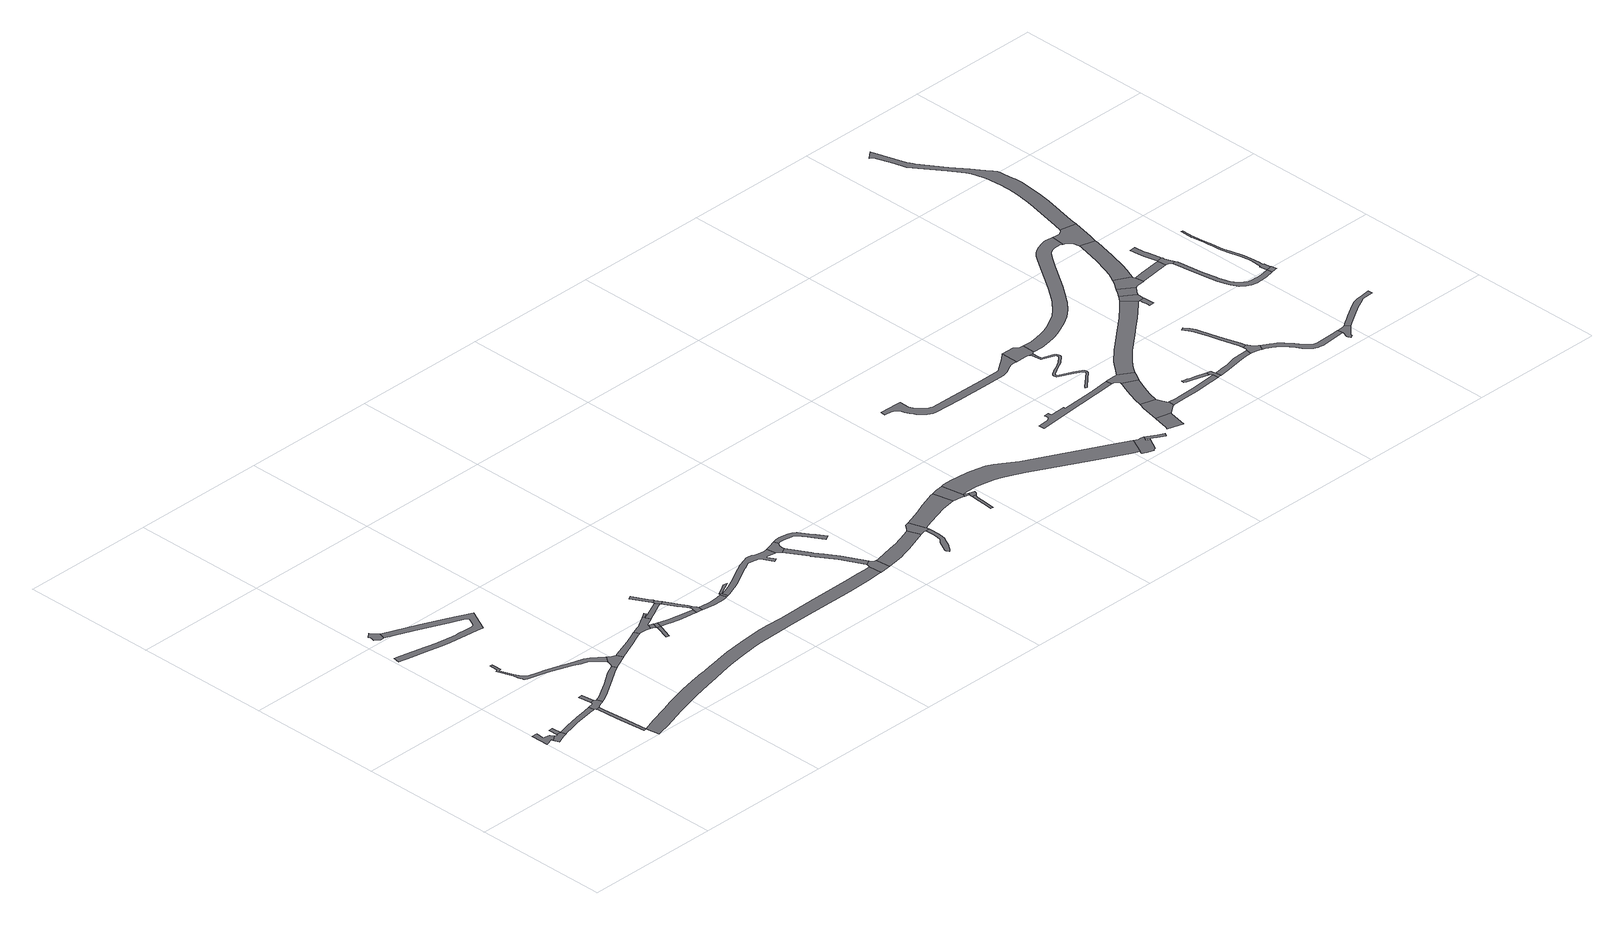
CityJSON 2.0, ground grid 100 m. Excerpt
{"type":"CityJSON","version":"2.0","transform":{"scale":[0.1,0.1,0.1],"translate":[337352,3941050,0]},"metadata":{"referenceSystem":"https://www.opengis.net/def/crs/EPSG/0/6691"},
"CityObjects":{
"road1":{"type":"Road","attributes":{"RoadStructureAttribute.sectionType":"1"},"geometry":[{"type":"MultiSurface","lod":"1","boundaries":[[[0,1,2,3,4,5,6,7,8,9]]]}]},
"road2":{"type":"Road","geometry":[{"type":"MultiSurface","lod":"1","boundaries":[[[10,11,5,4,12,13,14,15,16,17]]]}]},
"road3":{"type":"Road","geometry":[{"type":"MultiSurface","lod":"1","boundaries":[[[16,18,19,17]]]}]},
"road4":{"type":"Road","attributes":{"RoadStructureAttribute.sectionType":"1"},"geometry":[{"type":"MultiSurface","lod":"1","boundaries":[[[20,21,22,23,24,25,16,15,26,27,28,29,30,31,32]]]}]},
"road5":{"type":"Road","attributes":{"RoadStructureAttribute.sectionType":"1"},"geometry":[{"type":"MultiSurface","lod":"1","boundaries":[[[33,34,35,36,37,38,39,40,41]]]}]},
"road6":{"type":"Road","geometry":[{"type":"MultiSurface","lod":"1","boundaries":[[[42,43,44,45,46,20,32,47,36,35,48,49,50,51,52,53,54,55,56,57,58]]]}]},
"road7":{"type":"Road","geometry":[{"type":"MultiSurface","lod":"1","boundaries":[[[57,59,60,58]]]}]},
"road8":{"type":"Road","geometry":[{"type":"MultiSurface","lod":"1","boundaries":[[[61,62,63,64,65,66,67,68,69,70]]]}]},
"road9":{"type":"Road","attributes":{"RoadStructureAttribute.sectionType":"1"},"geometry":[{"type":"MultiSurface","lod":"1","boundaries":[[[71,72,73,74,75,76,77,78,79,80,81,82,83,63,62,84,85,86,87,88,89,90,91,92,93,94,95,96,97,98,99,100,101]]]}]},
"road10":{"type":"Road","attributes":{"RoadStructureAttribute.sectionType":"1"},"geometry":[{"type":"MultiSurface","lod":"1","boundaries":[[[53,102,103,104,105,106,107,108,109,110,111,112,113,54]]]}]},
"road11":{"type":"Road","attributes":{"RoadStructureAttribute.sectionType":"1"},"geometry":[{"type":"MultiSurface","lod":"1","boundaries":[[[114,115,116,117,118,119,120,121,122,123,124,125,126,127,128,129,130,131,132,133,134,135,136,137,138,139,140,141,142,143,144,145,146,147,148,149,150]]]}]},
"road12":{"type":"Road","geometry":[{"type":"MultiSurface","lod":"1","boundaries":[[[151,152,153,150,149,154,155,156,108,107,157,158,159]]]}]},
"road13":{"type":"Road","attributes":{"RoadStructureAttribute.sectionType":"1"},"geometry":[{"type":"MultiSurface","lod":"1","boundaries":[[[158,160,161,162,163,164,165,166,167,168,169,159]]]}]},
"road14":{"type":"Road","geometry":[{"type":"MultiSurface","lod":"1","boundaries":[[[170,171,172,173,174,175]]]}]},
"road15":{"type":"Road","geometry":[{"type":"MultiSurface","lod":"1","boundaries":[[[176,177,178,179,180,181,164,163,182,183,184,185,186,187,188,189,190,191,192,193]]]}]},
"road16":{"type":"Road","attributes":{"RoadStructureAttribute.sectionType":"1"},"geometry":[{"type":"MultiSurface","lod":"1","boundaries":[[[185,194,195,196,197,186]]]}]},
"road17":{"type":"Road","geometry":[{"type":"MultiSurface","lod":"1","boundaries":[[[174,198,199,200,201,196,195,175]]]}]},
"road18":{"type":"Road","attributes":{"function":"2","RoadStructureAttribute.sectionType":"1"},"geometry":[{"type":"MultiSurface","lod":"1","boundaries":[[[202,203,204,205,206,207,208,209,210,211,212,213,214,215,216,217,218,219,220,221,222,223,224,225,226,227,228,229,230,231,232,233,234,235,236,237,238,239,240,241,242,243,244,245,246,247,248,249,41]]]}]},
"road19":{"type":"Road","geometry":[{"type":"MultiSurface","lod":"1","boundaries":[[[250,251,252,253,254,176,193]]]}]},
"road20":{"type":"Road","attributes":{"RoadStructureAttribute.sectionType":"1"},"geometry":[{"type":"MultiSurface","lod":"1","boundaries":[[[255,256,257,258,191,190,259,260,261,262,263]]]}]},
"road21":{"type":"Road","attributes":{"RoadStructureAttribute.sectionType":"1"},"geometry":[{"type":"MultiSurface","lod":"1","boundaries":[[[264,265,266,267,268,199,198,269,270,271,272,273,274]]]}]},
"road22":{"type":"Road","geometry":[{"type":"MultiSurface","lod":"1","boundaries":[[[275,276,277,278,279,280,281]]]}]},
"road23":{"type":"Road","geometry":[{"type":"MultiSurface","lod":"1","boundaries":[[[282,263,262,283,284,285,286,275,281]]]}]},
"road24":{"type":"Road","attributes":{"RoadStructureAttribute.sectionType":"1"},"geometry":[{"type":"MultiSurface","lod":"1","boundaries":[[[287,288,289,290,291,292,285,284,293,294,295,296,297]]]}]},
"road25":{"type":"Road","geometry":[{"type":"MultiSurface","lod":"1","boundaries":[[[298,299,274,273,300,301,302,303,304,287,297]]]}]},
"road26":{"type":"Road","attributes":{"RoadStructureAttribute.sectionType":"1"},"geometry":[{"type":"MultiSurface","lod":"1","boundaries":[[[305,306,307,308,302,301,309,310,311,312]]]}]},
"road27":{"type":"Road","geometry":[{"type":"MultiSurface","lod":"1","boundaries":[[[313,314,315,316,317,318,319,305,312]]]}]},
"road28":{"type":"Road","attributes":{"RoadStructureAttribute.sectionType":"1"},"geometry":[{"type":"MultiSurface","lod":"1","boundaries":[[[316,320,321,322,323,324,317]]]}]},
"road29":{"type":"Road","attributes":{"RoadStructureAttribute.sectionType":"1"},"geometry":[{"type":"MultiSurface","lod":"1","boundaries":[[[325,326,327,328,329,330,331,332,333,334,335,336,337,338,339,340,314,313,341,342,343,344,345,346,347,348,349,350,351,352,353,354,355,356,357,358,359,360]]]}]},
"road30":{"type":"Road","geometry":[{"type":"MultiSurface","lod":"1","boundaries":[[[361,362,363,360,359,364,365,366,367,368,369,370,371,372]]]}]},
"road31":{"type":"Road","attributes":{"RoadStructureAttribute.sectionType":"1"},"geometry":[{"type":"MultiSurface","lod":"1","boundaries":[[[373,374,375,376,377,367,366,378,379,380,381,382]]]}]},
"road32":{"type":"Road","geometry":[{"type":"MultiSurface","lod":"1","boundaries":[[[381,383,384,224,223,385,386,387,388,389,390,382]]]}]},
"road33":{"type":"Road","attributes":{"RoadStructureAttribute.sectionType":"1"},"geometry":[{"type":"MultiSurface","lod":"1","boundaries":[[[391,392,393,394,395,396,397,398,399,400,401,402,403,404,405,406,407,372,371]]]}]},
"road34":{"type":"Road","attributes":{"function":"2","RoadStructureAttribute.sectionType":"1"},"geometry":[{"type":"MultiSurface","lod":"1","boundaries":[[[408,409,410,411,412,413,414,387,386,415,416,417,418,419,420]]]}]},
"road35":{"type":"Road","attributes":{"RoadStructureAttribute.sectionType":"1"},"geometry":[{"type":"MultiSurface","lod":"1","boundaries":[[[421,422,423,424,425,426,427,428,429,430,431,432,433,434,435,436,437,438]]]}]},
"road36":{"type":"Road","geometry":[{"type":"MultiSurface","lod":"1","boundaries":[[[437,439,440,441,442,443,420,419,444,445,438]]]}]},
"road37":{"type":"Road","attributes":{"function":"2","RoadStructureAttribute.sectionType":"1"},"geometry":[{"type":"MultiSurface","lod":"1","boundaries":[[[446,447,448,449,441,440,450,451,452,453,454]]]}]},
"road38":{"type":"Road","geometry":[{"type":"MultiSurface","lod":"1","boundaries":[[[455,456,457,454,453,458,459,460]]]}]},
"road39":{"type":"Road","attributes":{"RoadStructureAttribute.sectionType":"1"},"geometry":[{"type":"MultiSurface","lod":"1","boundaries":[[[461,462,463,464,465,466,467,468,469,470]]]}]},
"road40":{"type":"Road","attributes":{"function":"2","RoadStructureAttribute.sectionType":"1"},"geometry":[{"type":"MultiSurface","lod":"1","boundaries":[[[460,471,472,473,474,455]]]}]},
"road41":{"type":"Road","geometry":[{"type":"MultiSurface","lod":"1","boundaries":[[[473,472,461,470,475,476]]]}]},
"road42":{"type":"Road","attributes":{"function":"2","RoadStructureAttribute.sectionType":"1"},"geometry":[{"type":"MultiSurface","lod":"1","boundaries":[[[477,478,479,480,481,482,483,484,485,486,487,488,489,490,491,492,493,494,495,496,497,498,456,455]]]}]},
"road43":{"type":"Road","geometry":[{"type":"MultiSurface","lod":"1","boundaries":[[[499,500,501,502,503,504,505,506,507,508,509,510,511,512,513,488,487,514,515,516]]]}]},
"road44":{"type":"Road","attributes":{"RoadStructureAttribute.sectionType":"1"},"geometry":[{"type":"MultiSurface","lod":"1","boundaries":[[[517,518,519,520,521,522,523,524,525,526,527,528,529,530,531,532,533,534,535,536,537,538,539,540,541,542,543,544,545,546,547,548,549,550,551,552,553,554,555]]]}]},
"road45":{"type":"Road","geometry":[{"type":"MultiSurface","lod":"1","boundaries":[[[556,511,510,557,558,559,560]]]}]},
"road46":{"type":"Road","attributes":{"RoadStructureAttribute.sectionType":"1"},"geometry":[{"type":"MultiSurface","lod":"1","boundaries":[[[561,562,563,564,565,566,567,568,569,570,571,572,573,574,575,576,577,578,579]]]}]},
"road47":{"type":"Road","attributes":{"RoadStructureAttribute.sectionType":"1"},"geometry":[{"type":"MultiSurface","lod":"1","boundaries":[[[580,581,582,583,584,585,586,587]]]}]},
"road48":{"type":"Road","geometry":[{"type":"MultiSurface","lod":"1","boundaries":[[[588,587,586,589,590,591,592,593,594,595,596]]]}]},
"road49":{"type":"Road","attributes":{"RoadStructureAttribute.sectionType":"1"},"geometry":[{"type":"MultiSurface","lod":"1","boundaries":[[[597,598,599,600,601,596,595,602,603,604]]]}]},
"road50":{"type":"Road","attributes":{"RoadStructureAttribute.sectionType":"1"},"geometry":[{"type":"MultiSurface","lod":"1","boundaries":[[[605,606,607,608,609,610,611,612,613,614,615,616,617,618,619,620,621,622,623,624,625,626,627,628,629,630,631,632,633,634,635,636,637,638,639,640,641,642,643,644,645,646,647,648,649,650,651,652,653,654,655,656,657,658,659]]]}]},
"road51":{"type":"Road","geometry":[{"type":"MultiSurface","lod":"1","boundaries":[[[660,661,662,663,664,555,554,665,666,605,659,667,668]]]}]},
"road52":{"type":"Road","geometry":[{"type":"MultiSurface","lod":"1","boundaries":[[[578,669,670,671,672,597,604,673,674,675,676,677,678,679,579]]]}]},
"road53":{"type":"Road","attributes":{"RoadStructureAttribute.sectionType":"1"},"geometry":[{"type":"MultiSurface","lod":"1","boundaries":[[[680,681,682,683,593,592,684,685,686,687]]]}]},
"road54":{"type":"Road","attributes":{"RoadStructureAttribute.sectionType":"1"},"geometry":[{"type":"MultiSurface","lod":"1","boundaries":[[[688,689,690,691,692,693,694,695,696,697,698,699,700]]]}]},
"road55":{"type":"Road","geometry":[{"type":"MultiSurface","lod":"1","boundaries":[[[701,702,703,704,688,700,705,706,680,687,707,708]]]}]},
"road56":{"type":"Road","attributes":{"RoadStructureAttribute.sectionType":"1"},"geometry":[{"type":"MultiSurface","lod":"1","boundaries":[[[709,710,711,712,713,714,715,716,717,718,719,720,721,722,723,724,725,726,727,676,675]]]}]},
"road57":{"type":"Road","attributes":{"RoadStructureAttribute.sectionType":"1"},"geometry":[{"type":"MultiSurface","lod":"1","boundaries":[[[728,729,730,731,732,733,734,735,736,737,738,701,708]]]}]},
"road58":{"type":"Road","attributes":{"RoadStructureAttribute.sectionType":"1"},"geometry":[{"type":"MultiSurface","lod":"1","boundaries":[[[739,740,741,742,743,744,745,746,747,748,749,750,751,752,753,754,755,756,757,758,759,760,761,660,668,762,763,764,765,766,767,768,769,770,771,772,773,774,775,776,777,778,779,780,781,782,783,784]]]}]},
"road59":{"type":"Road","attributes":{"RoadStructureAttribute.sectionType":"1"},"geometry":[{"type":"MultiSurface","lod":"1","boundaries":[[[785,786,787,788,789,790,791,792,793,794,795,796,797,798]]]}]},
"road60":{"type":"Road","geometry":[{"type":"MultiSurface","lod":"1","boundaries":[[[799,800,801,802,803,804,805,806,785,798,807,808,733,732]]]}]},
"road61":{"type":"Road","geometry":[{"type":"MultiSurface","lod":"1","boundaries":[[[809,810,811,718,717,812,813,814,815,816]]]}]},
"road62":{"type":"Road","geometry":[{"type":"MultiSurface","lod":"1","boundaries":[[[812,817,818,819,820,821,813]]]}]},
"road63":{"type":"Road","attributes":{"RoadStructureAttribute.sectionType":"1"},"geometry":[{"type":"MultiSurface","lod":"1","boundaries":[[[822,823,824,825,826,809,816]]]}]},
"road64":{"type":"Road","attributes":{"RoadStructureAttribute.sectionType":"1"},"geometry":[{"type":"MultiSurface","lod":"1","boundaries":[[[827,828,829,830,831,832,833,834,835,836,837,838,839,840,841,803,802,842,843,844,845,846,847,848,849,850,851,852,853,854,855,856,857]]]}]},
"road65":{"type":"Road","geometry":[{"type":"MultiSurface","lod":"1","boundaries":[[[858,859,824,823,860,861,862,863,864,865,866]]]}]},
"road66":{"type":"Road","attributes":{"RoadStructureAttribute.sectionType":"1"},"geometry":[{"type":"MultiSurface","lod":"1","boundaries":[[[867,868,869,870,858,866,871,872,873,874,875,876]]]}]},
"road67":{"type":"Road","geometry":[{"type":"MultiSurface","lod":"1","boundaries":[[[877,878,879,880,881,882,883,884,885,886,887,888,889,827,857]]]}]},
"road68":{"type":"Road","attributes":{"RoadStructureAttribute.sectionType":"1"},"geometry":[{"type":"MultiSurface","lod":"1","boundaries":[[[890,891,892,863,862,893,894]]]}]},
"road69":{"type":"Road","geometry":[{"type":"MultiSurface","lod":"1","boundaries":[[[875,895,896,897,898,899,900,901,739,784,902,903,904,905,876]]]}]},
"road70":{"type":"Road","geometry":[{"type":"MultiSurface","lod":"1","boundaries":[[[906,907,908,909,910,911,912,913,914,915,916,890,894]]]}]},
"road71":{"type":"Road","attributes":{"RoadStructureAttribute.sectionType":"1"},"geometry":[{"type":"MultiSurface","lod":"1","boundaries":[[[915,917,918,919,920,921,922,923,916]]]}]},
"road72":{"type":"Road","attributes":{"RoadStructureAttribute.sectionType":"1"},"geometry":[{"type":"MultiSurface","lod":"1","boundaries":[[[924,925,926,927,928,929,930,931,932,933,934,887,886,935,936,937,938,939,940,941,942,943]]]}]},
"road73":{"type":"Road","attributes":{"RoadStructureAttribute.sectionType":"1"},"geometry":[{"type":"MultiSurface","lod":"1","boundaries":[[[944,945,946,947,948,949,950,951,952,953,954,955,956,957,958,959,960,961,909,908,962,963,964,965,966,967,968,969,970,971,972,973,974,975,976,977,978]]]}]},
"road74":{"type":"Road","attributes":{"RoadStructureAttribute.sectionType":"1"},"geometry":[{"type":"MultiSurface","lod":"1","boundaries":[[[896,979,980,981,982,983,984,985,986,987,988,989,990,991,992,993,994,995,996,997,998,999,1000,1001,1002,1003,1004,1005,1006,1007,1008,1009,1010,1011,1012,1013,1014,1015,1016,1017,897]]]}]},
"road75":{"type":"Road","geometry":[{"type":"MultiSurface","lod":"1","boundaries":[[[1018,1019,978,977,1020,1021,1022]]]}]},
"road76":{"type":"Road","attributes":{"RoadStructureAttribute.sectionType":"1"},"geometry":[{"type":"MultiSurface","lod":"1","boundaries":[[[1019,1023,1024,1025,1026,1027,1028,1029,1030,1031,1032,1033,1034,1035,1036,1037,1038,1039,1040,1041,1042,1043,1044,1045,1046,1047,1048,1049,1050,1051,1052,1053,1054,1055,1056,1057,1058,1059,1060,978]]]}]}
},
"vertices":[
[7,556,0],[4,422,0],[25,430,0],[65,445,0],[66,428,0],[108,460,0],[90,482,0],[43,493,0],[46,552,0],[46,556,0],
[128,451,0],[118,447,0],[80,387,0],[83,388,0],[137,409,0],[178,423,0],[165,461,0],[128,460,0],
[161,530,0],[127,525,0],
[493,533,0],[453,525,0],[449,524,0],[358,506,0],[305,496,0],[245,482,0],[185,426,0],[253,442,0],[314,458,0],[459,484,0],[489,490,0],[496,490,0],[502,491,0],
[559,259,0],[543,454,0],[540,484,0],[515,482,0],[516,475,0],[529,319,0],[535,256,0],[549,94,0],[573,100,0],
[544,557,0],[542,548,0],[537,543,0],[527,541,0],[507,536,0],[511,489,0],[545,492,0],[554,499,0],[568,503,0],[575,506,0],[590,511,0],[608,520,0],[590,558,0],[583,558,0],[577,561,0],[575,567,0],[543,564,0],
[562,664,0],[532,661,0],
[151,2020,0],[157,2021,0],[175,2073,0],[160,2084,0],[128,2123,0],[94,2095,0],[100,2081,0],[101,2067,0],[94,2049,0],[129,2020,0],
[24,1759,0],[67,1750,0],[89,1746,0],[257,1712,0],[353,1693,0],[419,1684,0],[588,1663,0],[634,1657,0],[681,1651,0],[766,1817,0],[602,1892,0],[418,1969,0],[191,2064,0],[226,1995,0],[387,1925,0],[572,1845,0],[677,1803,0],[691,1783,0],[675,1747,0],[659,1719,0],[637,1712,0],[587,1716,0],[524,1719,0],[512,1720,0],[506,1720,0],[428,1729,0],[362,1740,0],[355,1742,0],[269,1759,0],[85,1798,0],[34,1808,0],
[641,535,0],[696,567,0],[774,615,0],[884,690,0],[924,715,0],[948,727,0],[932,760,0],[864,726,0],[862,725,0],[752,650,0],[682,607,0],[631,575,0],
[906,925,0],[870,946,0],[778,973,0],[694,1002,0],[661,1014,0],[602,1033,0],[560,1043,0],[494,1060,0],[477,1071,0],[464,1082,0],[457,1091,0],[448,1107,0],[432,1144,0],[399,1235,0],[419,1238,0],[419,1289,0],[418,1315,0],[400,1315,0],[400,1292,0],[399,1250,0],[379,1242,0],[415,1138,0],[419,1126,0],[426,1090,0],[429,1075,0],[435,1061,0],[438,1055,0],[444,1047,0],[457,1040,0],[596,1003,0],[722,962,0],[772,942,0],[820,920,0],[865,904,0],[885,889,0],[951,813,0],[989,864,0],
[1030,832,0],[1020,840,0],[990,863,0],[954,805,0],[952,795,0],[945,779,0],[969,738,0],[1067,783,0],[1045,830,0],
[1075,786,0],[1213,848,0],[1289,882,0],[1329,898,0],[1314,936,0],[1305,932,0],[1278,921,0],[1221,897,0],[1200,888,0],[1062,836,0],
[1454,858,0],[1419,754,0],[1439,747,0],[1475,847,0],[1480,860,0],[1455,869,0],
[1474,1018,0],[1472,1016,0],[1466,1013,0],[1398,972,0],[1377,962,0],[1363,956,0],[1355,901,0],[1378,901,0],[1400,896,0],[1420,889,0],[1434,927,0],[1433,931,0],[1455,944,0],[1473,953,0],[1500,967,0],[1483,1001,0],[1480,1003,0],[1481,1006,0],
[1431,885,0],[1453,876,0],[1468,914,0],[1445,923,0],
[1482,864,0],[1494,904,0],[1493,905,0],[1470,913,0],
[588,2,0],[612,8,0],[693,28,0],[876,86,0],[901,94,0],[1039,133,0],[1074,143,0],[1211,175,0],[1303,197,0],[1387,215,0],[1480,235,0],[1580,253,0],[1718,271,0],[1794,278,0],[1952,281,0],[2107,285,0],[2278,286,0],[2610,289,0],[2678,289,0],[2799,295,0],[2891,301,0],[2905,302,0],[2894,401,0],[2878,398,0],[2852,397,0],[2790,395,0],[2676,395,0],[2571,393,0],[2354,389,0],[2109,385,0],[2088,384,0],[1961,389,0],[1896,385,0],[1797,379,0],[1703,370,0],[1565,355,0],[1463,333,0],[1419,326,0],[1367,317,0],[1310,306,0],[1280,301,0],[1173,280,0],[1059,252,0],[1001,237,0],[901,208,0],[819,181,0],[673,135,0],[600,109,0],
[1486,1009,0],[1505,1019,0],[1519,1026,0],[1512,1043,0],[1491,1029,0],
[1638,1074,0],[1524,1019,0],[1512,1014,0],[1493,1005,0],[1534,983,0],[1547,990,0],[1633,1033,0],[1660,1046,0],[1643,1076,0],
[1718,856,0],[1699,860,0],[1644,870,0],[1573,883,0],[1528,894,0],[1517,855,0],[1564,843,0],[1637,829,0],[1745,813,0],[1755,812,0],[1761,851,0],
[1668,1102,0],[1664,1109,0],[1647,1139,0],[1591,1240,0],[1567,1228,0],[1641,1094,0],[1644,1089,0],
[1645,1082,0],[1664,1047,0],[1668,1043,0],[1693,1056,0],[1690,1062,0],
[1784,885,0],[1772,910,0],[1762,930,0],[1760,934,0],[1749,954,0],[1731,987,0],[1721,950,0],[1730,935,0],[1739,919,0],[1741,915,0],[1763,875,0],
[1767,859,0],[1765,854,0],[1780,809,0],[1801,806,0],[1806,845,0],[1801,850,0],[1798,856,0],
[2005,849,0],[1950,838,0],[1896,834,0],[1841,838,0],[1893,794,0],[1953,792,0],[1991,796,0],[2017,802,0],
[2032,806,0],[2022,845,0],[2019,845,0],[2020,849,0],[2013,864,0],[2008,861,0],[2008,851,0],
[2040,859,0],[2081,882,0],[2128,907,0],[2101,915,0],[2077,900,0],
[2559,1000,0],[2536,1002,0],[2499,1009,0],[2490,1013,0],[2470,1023,0],[2451,1029,0],[2422,1028,0],[2389,1018,0],[2338,998,0],[2244,949,0],[2193,920,0],[2160,902,0],[2104,875,0],[2054,857,0],[2042,852,0],[2027,846,0],[2055,812,0],[2123,839,0],[2130,842,0],[2144,849,0],[2181,867,0],[2268,914,0],[2274,917,0],[2309,937,0],[2350,958,0],[2384,975,0],[2396,977,0],[2473,963,0],[2480,957,0],[2522,872,0],[2547,883,0],[2521,941,0],[2523,945,0],[2528,946,0],[2596,934,0],[2586,1004,0],
[2665,1031,0],[2628,1017,0],[2589,1004,0],[2612,927,0],[2624,916,0],[2629,909,0],[2672,935,0],[2667,953,0],[2670,971,0],[2677,989,0],[2689,1000,0],[2679,1035,0],
[2856,618,0],[2800,709,0],[2763,767,0],[2757,778,0],[2680,918,0],[2722,753,0],[2723,751,0],[2823,599,0],[2904,430,0],[2942,449,0],
[2903,416,0],[2900,405,0],[2975,310,0],[2991,312,0],[2978,418,0],[2968,420,0],[2955,428,0],[2947,438,0],
[2706,1007,0],[2737,1005,0],[2799,993,0],[2817,987,0],[2830,979,0],[2867,919,0],[2892,878,0],[2930,815,0],[2965,835,0],[2924,901,0],[2901,940,0],[2856,1005,0],[2833,1023,0],[2807,1033,0],[2777,1039,0],[2738,1042,0],[2702,1041,0],
[3346,514,0],[3319,505,0],[3203,467,0],[3186,463,0],[3179,461,0],[3082,439,0],[2995,420,0],[3044,319,0],[3121,334,0],[3151,343,0],[3220,365,0],[3393,425,0],[3360,521,0],
[3446,363,0],[3441,326,0],[3434,299,0],[3413,276,0],[3369,194,0],[3366,187,0],[3367,181,0],[3370,174,0],[3379,160,0],[3398,178,0],[3429,225,0],[3449,258,0],[3463,289,0],[3471,320,0],[3476,361,0],[3475,411,0],[3472,434,0],[3443,430,0],
[3470,454,0],[3469,458,0],[3428,578,0],[3397,567,0],[3373,536,0],[3433,439,0],[3440,438,0],
[3756,697,0],[3684,673,0],[3636,654,0],[3562,625,0],[3540,483,0],[3700,532,0],[3763,547,0],[3813,553,0],[3777,702,0],
[3907,561,0],[3879,723,0],[3824,714,0],[3840,551,0],[3873,543,0],[3901,537,0],
[3932,502,0],[3932,501,0],[3929,475,0],[3922,394,0],[3914,321,0],[3934,319,0],[3942,392,0],[3949,473,0],[3954,488,0],[3962,499,0],
[3929,530,0],[3934,528,0],[3940,547,0],[3939,547,0],
[3979,512,0],[3986,532,0],
[3960,564,0],[4027,563,0],[4103,551,0],[4161,537,0],[4209,522,0],[4265,502,0],[4366,454,0],[4467,402,0],[4796,229,0],[4991,130,0],[5046,104,0],[5109,228,0],[4992,288,0],[4434,571,0],[4361,617,0],[4291,666,0],[4241,687,0],[4181,701,0],[4110,718,0],[4040,726,0],[3970,730,0],[3906,728,0],
[5067,69,0],[5069,71,0],[5071,69,0],[5116,52,0],[5120,58,0],[5127,62,0],[5132,62,0],[5137,61,0],[5190,156,0],[5162,172,0],[5167,179,0],[5167,180,0],[5182,207,0],[5161,209,0],[5141,212,0],[5044,97,0],[5041,90,0],[5038,82,0],
[5195,1480,0],[5101,1413,0],[5080,1399,0],[4924,1398,0],[4675,1400,0],[4499,1403,0],[4481,1408,0],[4472,1414,0],[4429,1446,0],[4409,1469,0],[4390,1499,0],[4387,1515,0],[4389,1588,0],[4359,1588,0],[4220,1593,0],[4217,1557,0],[4268,1552,0],[4282,1548,0],[4297,1537,0],[4311,1522,0],[4320,1507,0],[4327,1487,0],[4339,1457,0],[4352,1430,0],[4360,1417,0],[4377,1397,0],[4411,1369,0],[4443,1351,0],[4471,1345,0],[4674,1340,0],[4924,1338,0],[5070,1339,0],[5107,1348,0],[5132,1360,0],[5166,1380,0],[5188,1387,0],[5216,1389,0],[5237,1389,0],[5237,1517,0],
[5263,161,0],[5232,145,0],[5238,141,0],[5290,112,0],[5305,138,0],
[5338,811,0],[5320,810,0],[5071,794,0],[5070,807,0],[4970,800,0],[4955,799,0],[4954,808,0],[4952,829,0],[4918,827,0],[4919,805,0],[4919,796,0],[4911,789,0],[4895,776,0],[4809,768,0],[4813,727,0],[5177,756,0],[5319,767,0],[5479,781,0],[5474,826,0],
[5367,217,0],[5360,188,0],[5352,164,0],[5467,132,0],[5474,164,0],[5497,266,0],[5502,276,0],[5387,303,0],
[5419,438,0],[5557,319,0],[5568,328,0],[5575,329,0],[5579,329,0],[5580,375,0],[5573,375,0],[5543,454,0],[5432,485,0],
[5525,743,0],[5516,723,0],[5499,683,0],[5471,610,0],[5447,540,0],[5565,534,0],[5603,630,0],[5632,691,0],
[5349,1382,0],[5356,1372,0],[5361,1337,0],[5364,1305,0],[5369,1298,0],[5377,1294,0],[5457,1264,0],[5465,1259,0],[5467,1253,0],[5466,1245,0],[5461,1235,0],[5416,1195,0],[5394,1182,0],[5361,1164,0],[5337,1151,0],[5298,1129,0],[5290,1118,0],[5286,1106,0],[5286,1095,0],[5292,1087,0],[5397,1038,0],[5448,1010,0],[5454,1004,0],[5457,995,0],[5453,985,0],[5333,880,0],[5326,868,0],[5340,862,0],[5345,870,0],[5467,979,0],[5473,992,0],[5471,1002,0],[5467,1012,0],[5456,1022,0],[5403,1051,0],[5308,1095,0],[5303,1097,0],[5302,1104,0],[5303,1111,0],[5308,1117,0],[5344,1138,0],[5390,1163,0],[5402,1169,0],[5425,1183,0],[5478,1230,0],[5483,1243,0],[5482,1256,0],[5477,1269,0],[5464,1278,0],[5384,1308,0],[5379,1310,0],[5377,1317,0],[5376,1338,0],[5376,1370,0],[5377,1380,0],
[5397,1485,0],[5372,1490,0],[5354,1498,0],[5344,1508,0],[5339,1517,0],[5317,1389,0],[5339,1387,0],[5381,1387,0],[5395,1391,0],
[5493,779,0],[5506,774,0],[5517,766,0],[5526,755,0],[5635,697,0],[5664,752,0],[5675,769,0],[5574,832,0],[5568,830,0],[5550,829,0],[5480,827,0],
[6000,393,0],[5797,376,0],[5657,373,0],[5653,373,0],[5695,332,0],[5799,335,0],[5864,341,0],[6004,353,0],
[5991,440,0],[5985,442,0],[5920,459,0],[5871,472,0],[5852,477,0],[5836,481,0],[5813,487,0],[5808,466,0],[5822,461,0],[5827,459,0],[5861,450,0],[5915,436,0],[5985,414,0],
[6028,398,0],[6023,402,0],[6019,430,0],[6015,435,0],[5994,408,0],[5999,401,0],[6021,354,0],[6033,356,0],
[5695,801,0],[5722,834,0],[5758,876,0],[5839,952,0],[5984,1074,0],[6050,1129,0],[6130,1195,0],[6246,1300,0],[6276,1328,0],[6193,1412,0],[6133,1354,0],[6054,1281,0],[5910,1162,0],[5881,1137,0],[5762,1038,0],[5671,952,0],[5634,908,0],[5604,871,0],[5584,845,0],
[6116,365,0],[6235,389,0],[6299,397,0],[6342,397,0],[6345,397,0],[6351,441,0],[6291,440,0],[6227,432,0],[6152,415,0],[6106,408,0],[6038,399,0],
[6423,2231,0],[6388,2235,0],[6367,2236,0],[6350,2235,0],[6322,2229,0],[6281,2214,0],[6251,2199,0],[6222,2180,0],[6196,2153,0],[6169,2113,0],[6099,2008,0],[5985,1842,0],[5917,1747,0],[5907,1734,0],[5886,1707,0],[5828,1645,0],[5776,1600,0],[5722,1568,0],[5660,1537,0],[5613,1518,0],[5579,1507,0],[5526,1493,0],[5465,1484,0],[5471,1391,0],[5544,1402,0],[5606,1417,0],[5646,1431,0],[5698,1452,0],[5767,1486,0],[5830,1524,0],[5893,1578,0],[5956,1646,0],[5960,1652,0],[5992,1691,0],[6061,1789,0],[6174,1956,0],[6199,1995,0],[6243,2054,0],[6268,2089,0],[6282,2106,0],[6303,2121,0],[6319,2129,0],[6339,2134,0],[6368,2137,0],[6392,2136,0],[6412,2128,0],
[6394,491,0],[6383,528,0],[6350,650,0],[6327,732,0],[6297,838,0],[6278,876,0],[6254,913,0],[6231,899,0],[6255,862,0],[6272,828,0],[6302,719,0],[6322,647,0],[6354,518,0],[6360,481,0],
[6381,392,0],[6414,387,0],[6417,387,0],[6429,381,0],[6447,421,0],[6444,425,0],[6419,448,0],[6397,482,0],[6361,461,0],[6357,448,0],
[6231,1457,0],[6216,1436,0],[6195,1415,0],[6285,1327,0],[6328,1330,0],[6328,1333,0],[6326,1369,0],[6331,1387,0],
[6289,1319,0],[6290,1296,0],[6292,1272,0],[6293,1243,0],[6333,1246,0],
[6347,1412,0],[6379,1449,0],[6276,1522,0],[6267,1508,0],[6265,1505,0],
[6918,189,0],[6863,186,0],[6726,181,0],[6705,189,0],[6688,199,0],[6675,210,0],[6664,219,0],[6651,232,0],[6619,281,0],[6581,331,0],[6563,347,0],[6546,362,0],[6532,374,0],[6508,389,0],[6468,410,0],[6449,372,0],[6507,339,0],[6510,336,0],[6534,316,0],[6554,298,0],[6571,276,0],[6584,257,0],[6616,206,0],[6629,188,0],[6647,169,0],[6665,156,0],[6693,142,0],[6708,140,0],[6732,137,0],[6860,145,0],[6924,151,0],
[6334,1610,0],[6322,1586,0],[6398,1458,0],[6442,1462,0],[6464,1465,0],[6454,1530,0],[6454,1531,0],[6446,1537,0],[6449,1551,0],
[6467,2013,0],[6425,1843,0],[6391,1739,0],[6369,1678,0],[6482,1632,0],[6503,1686,0],[6536,1814,0],[6579,1986,0],[6585,2010,0],[6471,2037,0],
[6926,145,0],[6910,103,0],[6911,90,0],[6921,73,0],[6943,86,0],[6943,94,0],[6947,102,0],[6966,122,0],[7011,165,0],[7013,166,0],[6984,197,0],[6971,192,0],[6952,191,0],
[6690,1563,0],[6525,1540,0],[6471,1532,0],[6479,1468,0],[6698,1500,0],
[6598,2064,0],[6636,2232,0],[6520,2258,0],[6510,2244,0],[6493,2233,0],[6477,2227,0],[6461,2227,0],[6434,2116,0],[6450,2101,0],[6462,2080,0],[6468,2061,0],
[6718,1495,0],[6729,1489,0],[6740,1475,0],[6766,1484,0],[6762,1497,0],[6750,1526,0],[6746,1539,0],[6741,1554,0],[6739,1566,0],[6738,1572,0],[6693,1564,0],
[6734,1592,0],[6717,1673,0],[6711,1708,0],[6705,1780,0],[6660,1777,0],[6666,1703,0],[6673,1665,0],
[7361,369,0],[7316,363,0],[7269,357,0],[7241,350,0],[7221,343,0],[7208,337,0],[7191,328,0],[7118,282,0],[7086,263,0],[7053,243,0],[7023,225,0],[7042,186,0],[7145,251,0],[7213,292,0],[7228,299,0],[7230,300,0],[7249,309,0],[7295,331,0],[7381,338,0],[7379,370,0],
[7098,996,0],[7039,986,0],[6999,982,0],[6988,983,0],[6959,985,0],[6930,990,0],[6911,1000,0],[6902,1004,0],[6880,1022,0],[6877,1027,0],[6859,1054,0],[6846,1076,0],[6841,1088,0],[6834,1108,0],[6820,1158,0],[6817,1173,0],[6799,1268,0],[6773,1465,0],[6759,1325,0],[6782,1179,0],[6790,1128,0],[6801,1090,0],[6804,1080,0],[6818,1041,0],[6838,1006,0],[6846,991,0],[6878,966,0],[6882,964,0],[6915,947,0],[6954,940,0],[6993,940,0],[7001,940,0],[7053,946,0],[7110,957,0],[7103,997,0],
[6649,2290,0],[6705,2540,0],[6720,2628,0],[6733,2724,0],[6739,2810,0],[6736,2871,0],[6735,2896,0],[6729,2960,0],[6725,2992,0],[6718,3013,0],[6705,3033,0],[6703,3037,0],[6676,3076,0],[6655,3106,0],[6619,3159,0],[6538,3270,0],[6418,3447,0],[6410,3460,0],[6401,3478,0],[6393,3500,0],[6320,3746,0],[6258,3697,0],[6272,3693,0],[6284,3680,0],[6328,3544,0],[6354,3457,0],[6505,3242,0],[6572,3141,0],[6581,3125,0],[6588,3110,0],[6610,3017,0],[6616,2977,0],[6622,2906,0],[6622,2905,0],[6624,2813,0],[6620,2740,0],[6607,2646,0],[6592,2563,0],[6535,2316,0],
[7150,1006,0],[7146,1008,0],[7139,962,0],[7150,965,0],[7159,967,0],
[7145,1014,0],[7142,1060,0],[7132,1060,0],[7131,1109,0],[7131,1118,0],[7131,1145,0],[7128,1167,0],[7123,1202,0],[7119,1232,0],[7094,1319,0],[7085,1358,0],[7078,1389,0],[7074,1431,0],[7069,1468,0],[7065,1510,0],[7058,1559,0],[7053,1601,0],[7053,1605,0],[7053,1695,0],[7040,1695,0],[7040,1603,0],[7040,1600,0],[7045,1558,0],[7052,1510,0],[7057,1469,0],[7063,1429,0],[7064,1413,0],[7066,1388,0],[7070,1359,0],[7077,1316,0],[7099,1227,0],[7105,1186,0],[7108,1164,0],[7110,1147,0],[7110,1109,0],[7109,1105,0],[7107,1056,0],[7097,1055,0]
]}
